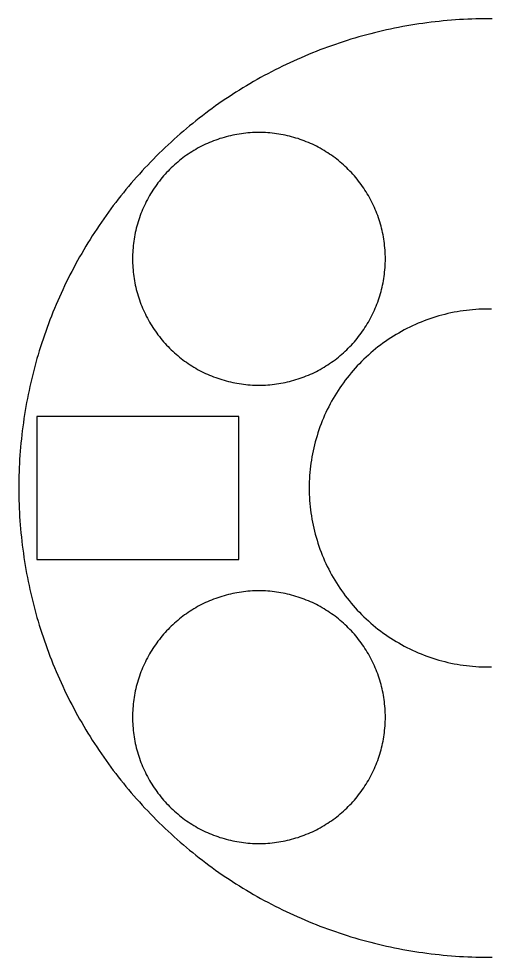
# Model space of a CAD drawing. Header units: millimetres. Extents: x -400 to 400, y -400 to 400.
# Drawn here: x -400 to 0, y -400 to 400 of the extents above; entities that cross this region are included whole.
import ezdxf

# ---------------------------------------------------------------- set-up
doc = ezdxf.new("R2010")
doc.units = ezdxf.units.MM

msp = doc.modelspace()

# ---------------------------------------------------------------- linework, layer by layer
at = {"layer": 'CORTE'}
for points in [[(3.4871, 399.5848), (0, 399.6), (-3.4871, 399.5848), (-6.974, 399.5391), (-10.4603, 399.4631), (-13.9458, 399.3566), (-17.4303, 399.2197), (-20.9134, 399.0524), (-24.395, 398.8547), (-27.8747, 398.6266), (-31.3523, 398.3682), (-34.8274, 398.0794), (-38.3, 397.7603), (-41.7696, 397.4109), (-45.236, 397.0313), (-48.699, 396.6214), (-52.1583, 396.1814), (-55.6136, 395.7111), (-59.0646, 395.2107), (-62.5112, 394.6803), (-65.953, 394.1197), (-69.3898, 393.5292), (-72.8213, 392.9087), (-76.2473, 392.2582), (-79.6674, 391.5779), (-83.0815, 390.8678), (-86.4893, 390.1279), (-89.8904, 389.3583), (-93.2848, 388.559), (-96.672, 387.7302), (-100.0518, 386.8718), (-103.4241, 385.984), (-106.7885, 385.0667), (-110.1447, 384.1202), (-113.4925, 383.1444), (-116.8317, 382.1394), (-120.162, 381.1053), (-123.4832, 380.0422), (-126.7949, 378.9501), (-130.097, 377.8292), (-133.3892, 376.6795), (-136.6712, 375.5012), (-139.9429, 374.2942), (-143.2038, 373.0587), (-146.4539, 371.7949), (-149.6928, 370.5027), (-152.9203, 369.1823), (-156.1362, 367.8337), (-159.3401, 366.4572), (-162.532, 365.0528), (-165.7114, 363.6205), (-168.8783, 362.1606), (-172.0322, 360.6731), (-175.1731, 359.1581), (-178.3006, 357.6158), (-181.4146, 356.0462), (-184.5147, 354.4495), (-187.6008, 352.8259), (-190.6726, 351.1753), (-193.7299, 349.498), (-196.7725, 347.7941), (-199.8, 346.0638), (-202.8123, 344.307), (-205.8092, 342.5241), (-208.7904, 340.715), (-211.7557, 338.88), (-214.7049, 337.0192), (-217.6378, 335.1328), (-220.554, 333.2208), (-223.4535, 331.2834), (-226.3359, 329.3208), (-229.2011, 327.3332), (-232.0489, 325.3206), (-234.879, 323.2832), (-237.6912, 321.2212), (-240.4853, 319.1347), (-243.2611, 317.024), (-246.0183, 314.8891), (-248.7568, 312.7302), (-251.4764, 310.5475), (-254.1769, 308.3412), (-256.8579, 306.1114), (-259.5194, 303.8582), (-262.1612, 301.5819), (-264.783, 299.2827), (-267.3846, 296.9607), (-269.9658, 294.616), (-272.5265, 292.2489), (-275.0665, 289.8596), (-277.5855, 287.4482), (-280.0833, 285.0149), (-282.5599, 282.5599), (-285.0149, 280.0833), (-287.4482, 277.5855), (-289.8596, 275.0665), (-292.2489, 272.5265), (-294.616, 269.9658), (-296.9607, 267.3846), (-299.2827, 264.783), (-301.5819, 262.1612), (-303.8582, 259.5194), (-306.1114, 256.8579), (-308.3412, 254.1769), (-310.5475, 251.4764), (-312.7302, 248.7568), (-314.8891, 246.0183), (-317.024, 243.2611), (-319.1347, 240.4853), (-321.2212, 237.6912), (-323.2832, 234.879), (-325.3206, 232.0489), (-327.3332, 229.2011), (-329.3208, 226.3359), (-331.2834, 223.4535), (-333.2208, 220.554), (-335.1328, 217.6378), (-337.0192, 214.7049), (-338.88, 211.7557), (-340.715, 208.7904), (-342.5241, 205.8092), (-344.307, 202.8123), (-346.0638, 199.8), (-347.7941, 196.7725), (-349.498, 193.7299), (-351.1753, 190.6726), (-352.8259, 187.6008), (-354.4495, 184.5147), (-356.0462, 181.4146), (-357.6158, 178.3006), (-359.1581, 175.1731), (-360.6731, 172.0322), (-362.1606, 168.8783), (-363.6205, 165.7114), (-365.0528, 162.532), (-366.4572, 159.3401), (-367.8337, 156.1362), (-369.1823, 152.9203), (-370.5027, 149.6928), (-371.7949, 146.4539), (-373.0587, 143.2038), (-374.2942, 139.9429), (-375.5012, 136.6712), (-376.6795, 133.3892), (-377.8292, 130.097), (-378.9501, 126.7949), (-380.0422, 123.4832), (-381.1053, 120.162), (-382.1394, 116.8317), (-383.1444, 113.4925), (-384.1202, 110.1447), (-385.0667, 106.7885), (-385.984, 103.4241), (-386.8718, 100.0518), (-387.7302, 96.672), (-388.559, 93.2848), (-389.3583, 89.8904), (-390.1279, 86.4893), (-390.8678, 83.0815), (-391.5779, 79.6674), (-392.2582, 76.2473), (-392.9087, 72.8213), (-393.5292, 69.3898), (-394.1197, 65.953), (-394.6803, 62.5112), (-395.2107, 59.0646), (-395.7111, 55.6136), (-396.1814, 52.1583), (-396.6214, 48.699), (-397.0313, 45.236), (-397.4109, 41.7696), (-397.7603, 38.3), (-398.0794, 34.8274), (-398.3682, 31.3523), (-398.6266, 27.8747), (-398.8547, 24.395), (-399.0524, 20.9134), (-399.2197, 17.4303), (-399.3566, 13.9458), (-399.4631, 10.4603), (-399.5391, 6.974), (-399.5848, 3.4871), (-399.6, 0), (-399.5848, -3.4871), (-399.5391, -6.974), (-399.4631, -10.4603), (-399.3566, -13.9458), (-399.2197, -17.4303), (-399.0524, -20.9134), (-398.8547, -24.395), (-398.6266, -27.8747), (-398.3682, -31.3523), (-398.0794, -34.8274), (-397.7603, -38.3), (-397.4109, -41.7696), (-397.0313, -45.236), (-396.6214, -48.699), (-396.1814, -52.1583), (-395.7111, -55.6136), (-395.2107, -59.0646), (-394.6803, -62.5112), (-394.1197, -65.953), (-393.5292, -69.3898), (-392.9087, -72.8213), (-392.2582, -76.2473), (-391.5779, -79.6674), (-390.8678, -83.0815), (-390.1279, -86.4893), (-389.3583, -89.8904), (-388.559, -93.2848), (-387.7302, -96.672), (-386.8718, -100.0518), (-385.984, -103.4241), (-385.0667, -106.7885), (-384.1202, -110.1447), (-383.1444, -113.4925), (-382.1394, -116.8317), (-381.1053, -120.162), (-380.0422, -123.4832), (-378.9501, -126.7949), (-377.8292, -130.097), (-376.6795, -133.3892), (-375.5012, -136.6712), (-374.2942, -139.9429), (-373.0587, -143.2038), (-371.7949, -146.4539), (-370.5027, -149.6928), (-369.1823, -152.9203), (-367.8337, -156.1362), (-366.4572, -159.3401), (-365.0528, -162.532), (-363.6205, -165.7114), (-362.1606, -168.8783), (-360.6731, -172.0322), (-359.1581, -175.1731), (-357.6158, -178.3006), (-356.0462, -181.4146), (-354.4495, -184.5147), (-352.8259, -187.6008), (-351.1753, -190.6726), (-349.498, -193.7299), (-347.7941, -196.7725), (-346.0638, -199.8), (-344.307, -202.8123), (-342.5241, -205.8092), (-340.715, -208.7904), (-338.88, -211.7557), (-337.0192, -214.7049), (-335.1328, -217.6378), (-333.2208, -220.554), (-331.2834, -223.4535), (-329.3208, -226.3359), (-327.3332, -229.2011), (-325.3206, -232.0489), (-323.2832, -234.879), (-321.2212, -237.6912), (-319.1347, -240.4853), (-317.024, -243.2611), (-314.8891, -246.0183), (-312.7302, -248.7568), (-310.5475, -251.4764), (-308.3412, -254.1769), (-306.1114, -256.8579), (-303.8582, -259.5194), (-301.5819, -262.1612), (-299.2827, -264.783), (-296.9607, -267.3846), (-294.616, -269.9658), (-292.2489, -272.5265), (-289.8596, -275.0665), (-287.4482, -277.5855), (-285.0149, -280.0833), (-282.5599, -282.5599), (-280.0833, -285.0149), (-277.5855, -287.4482), (-275.0665, -289.8596), (-272.5265, -292.2489), (-269.9658, -294.616), (-267.3846, -296.9607), (-264.783, -299.2827), (-262.1612, -301.5819), (-259.5194, -303.8582), (-256.8579, -306.1114), (-254.1769, -308.3412), (-251.4764, -310.5475), (-248.7568, -312.7302), (-246.0183, -314.8891), (-243.2611, -317.024), (-240.4853, -319.1347), (-237.6912, -321.2212), (-234.879, -323.2832), (-232.0489, -325.3206), (-229.2011, -327.3332), (-226.3359, -329.3208), (-223.4535, -331.2834), (-220.554, -333.2208), (-217.6378, -335.1328), (-214.7049, -337.0192), (-211.7557, -338.88), (-208.7904, -340.715), (-205.8092, -342.5241), (-202.8123, -344.307), (-199.8, -346.0638), (-196.7725, -347.7941), (-193.7299, -349.498), (-190.6726, -351.1753), (-187.6008, -352.8259), (-184.5147, -354.4495), (-181.4146, -356.0462), (-178.3006, -357.6158), (-175.1731, -359.1581), (-172.0322, -360.6731), (-168.8783, -362.1606), (-165.7114, -363.6205), (-162.532, -365.0528), (-159.3401, -366.4572), (-156.1362, -367.8337), (-152.9203, -369.1823), (-149.6928, -370.5027), (-146.4539, -371.7949), (-143.2038, -373.0587), (-139.9429, -374.2942), (-136.6712, -375.5012), (-133.3892, -376.6795), (-130.097, -377.8292), (-126.7949, -378.9501), (-123.4832, -380.0422), (-120.162, -381.1053), (-116.8317, -382.1394), (-113.4925, -383.1444), (-110.1447, -384.1202), (-106.7885, -385.0667), (-103.4241, -385.984), (-100.0518, -386.8718), (-96.672, -387.7302), (-93.2848, -388.559), (-89.8904, -389.3583), (-86.4893, -390.1279), (-83.0815, -390.8678), (-79.6674, -391.5779), (-76.2473, -392.2582), (-72.8213, -392.9087), (-69.3898, -393.5292), (-65.953, -394.1197), (-62.5112, -394.6803), (-59.0646, -395.2107), (-55.6136, -395.7111), (-52.1583, -396.1814), (-48.699, -396.6214), (-45.236, -397.0313), (-41.7696, -397.4109), (-38.3, -397.7603), (-34.8274, -398.0794), (-31.3523, -398.3682), (-27.8747, -398.6266), (-24.395, -398.8547), (-20.9134, -399.0524), (-17.4303, -399.2197), (-13.9458, -399.3566), (-10.4603, -399.4631), (-6.974, -399.5391), (-3.4871, -399.5848), (0, -399.6), (3.4871, -399.5848)], [(2.6597, 152.3768), (0, 152.4), (-2.6597, 152.3768), (-5.3187, 152.3072), (-7.976, 152.1911), (-10.6309, 152.0288), (-13.2825, 151.8201), (-15.9301, 151.5651), (-18.5729, 151.264), (-21.21, 150.9169), (-23.8406, 150.5237), (-26.464, 150.0847), (-29.0793, 149.6), (-31.6857, 149.0697), (-34.2825, 148.494), (-36.8689, 147.8731), (-39.444, 147.2071), (-42.0071, 146.4963), (-44.5574, 145.7408), (-47.0942, 144.941), (-49.6166, 144.097), (-52.1239, 143.2092), (-54.6153, 142.2777), (-57.09, 141.3028), (-59.5474, 140.2849), (-61.9867, 139.2243), (-64.407, 138.1213), (-66.8078, 136.9762), (-69.1882, 135.7894), (-71.5475, 134.5612), (-73.885, 133.292), (-76.2, 131.9823), (-78.4918, 130.6323), (-80.7597, 129.2425), (-83.003, 127.8134), (-85.221, 126.3453), (-87.413, 124.8388), (-89.5785, 123.2942), (-91.7166, 121.7121), (-93.8268, 120.0928), (-95.9084, 118.437), (-97.9608, 116.7452), (-99.9834, 115.0177), (-101.9755, 113.2553), (-103.9366, 111.4583), (-105.8659, 109.6274), (-107.7631, 107.7631), (-109.6274, 105.8659), (-111.4583, 103.9366), (-113.2553, 101.9755), (-115.0177, 99.9834), (-116.7452, 97.9608), (-118.437, 95.9084), (-120.0928, 93.8268), (-121.7121, 91.7166), (-123.2942, 89.5785), (-124.8388, 87.413), (-126.3453, 85.221), (-127.8134, 83.003), (-129.2425, 80.7597), (-130.6323, 78.4918), (-131.9823, 76.2), (-133.292, 73.885), (-134.5612, 71.5475), (-135.7894, 69.1882), (-136.9762, 66.8078), (-138.1213, 64.407), (-139.2243, 61.9867), (-140.2849, 59.5474), (-141.3028, 57.09), (-142.2777, 54.6153), (-143.2092, 52.1239), (-144.097, 49.6166), (-144.941, 47.0942), (-145.7408, 44.5574), (-146.4963, 42.0071), (-147.2071, 39.444), (-147.8731, 36.8689), (-148.494, 34.2825), (-149.0697, 31.6857), (-149.6, 29.0793), (-150.0847, 26.464), (-150.5237, 23.8406), (-150.9169, 21.21), (-151.264, 18.5729), (-151.5651, 15.9301), (-151.8201, 13.2825), (-152.0288, 10.6309), (-152.1911, 7.976), (-152.3072, 5.3187), (-152.3768, 2.6597), (-152.4, 0), (-152.3768, -2.6597), (-152.3072, -5.3187), (-152.1911, -7.976), (-152.0288, -10.6309), (-151.8201, -13.2825), (-151.5651, -15.9301), (-151.264, -18.5729), (-150.9169, -21.21), (-150.5237, -23.8406), (-150.0847, -26.464), (-149.6, -29.0793), (-149.0697, -31.6857), (-148.494, -34.2825), (-147.8731, -36.8689), (-147.2071, -39.444), (-146.4963, -42.0071), (-145.7408, -44.5574), (-144.941, -47.0942), (-144.097, -49.6166), (-143.2092, -52.1239), (-142.2777, -54.6153), (-141.3028, -57.09), (-140.2849, -59.5474), (-139.2243, -61.9867), (-138.1213, -64.407), (-136.9762, -66.8078), (-135.7894, -69.1882), (-134.5612, -71.5475), (-133.292, -73.885), (-131.9823, -76.2), (-130.6323, -78.4918), (-129.2425, -80.7597), (-127.8134, -83.003), (-126.3453, -85.221), (-124.8388, -87.413), (-123.2942, -89.5785), (-121.7121, -91.7166), (-120.0928, -93.8268), (-118.437, -95.9084), (-116.7452, -97.9608), (-115.0177, -99.9834), (-113.2553, -101.9755), (-111.4583, -103.9366), (-109.6274, -105.8659), (-107.7631, -107.7631), (-105.8659, -109.6274), (-103.9366, -111.4583), (-101.9755, -113.2553), (-99.9834, -115.0177), (-97.9608, -116.7452), (-95.9084, -118.437), (-93.8268, -120.0928), (-91.7166, -121.7121), (-89.5785, -123.2942), (-87.413, -124.8388), (-85.221, -126.3453), (-83.003, -127.8134), (-80.7597, -129.2425), (-78.4918, -130.6323), (-76.2, -131.9823), (-73.885, -133.292), (-71.5475, -134.5612), (-69.1882, -135.7894), (-66.8078, -136.9762), (-64.407, -138.1213), (-61.9867, -139.2243), (-59.5474, -140.2849), (-57.09, -141.3028), (-54.6153, -142.2777), (-52.1239, -143.2092), (-49.6166, -144.097), (-47.0942, -144.941), (-44.5574, -145.7408), (-42.0071, -146.4963), (-39.444, -147.2071), (-36.8689, -147.8731), (-34.2825, -148.494), (-31.6857, -149.0697), (-29.0793, -149.6), (-26.464, -150.0847), (-23.8406, -150.5237), (-21.21, -150.9169), (-18.5729, -151.264), (-15.9301, -151.5651), (-13.2825, -151.8201), (-10.6309, -152.0288), (-7.976, -152.1911), (-5.3187, -152.3072), (-2.6597, -152.3768), (0, -152.4), (2.6597, -152.3768)]]:
    msp.add_lwpolyline(points, dxfattribs=at)
for points in [[(-87.5615, 195.1615), (-87.5779, 197.0394), (-87.627, 198.9167), (-87.7089, 200.7928), (-87.8236, 202.6673), (-87.9709, 204.5394), (-88.1509, 206.4087), (-88.3635, 208.2746), (-88.6086, 210.1365), (-88.8862, 211.9938), (-89.1962, 213.846), (-89.5384, 215.6925), (-89.9128, 217.5328), (-90.3193, 219.3662), (-90.7577, 221.1923), (-91.2279, 223.0104), (-91.7297, 224.8201), (-92.2631, 226.6207), (-92.8278, 228.4117), (-93.4237, 230.1926), (-94.0505, 231.9628), (-94.7082, 233.7219), (-95.3965, 235.4691), (-96.1151, 237.2041), (-96.864, 238.9263), (-97.6428, 240.6352), (-98.4512, 242.3302), (-99.2892, 244.0108), (-100.1563, 245.6766), (-101.0524, 247.327), (-101.9771, 248.9615), (-102.9303, 250.5796), (-103.9115, 252.1808), (-104.9205, 253.7646), (-105.957, 255.3306), (-107.0207, 256.8783), (-108.1112, 258.4072), (-109.2283, 259.9168), (-110.3715, 261.4066), (-111.5406, 262.8763), (-112.7351, 264.3254), (-113.9547, 265.7534), (-115.1991, 267.1599), (-116.4678, 268.5445), (-117.7605, 269.9067), (-119.0768, 271.2462), (-120.4162, 272.5624), (-121.7784, 273.8551), (-123.163, 275.1239), (-124.5695, 276.3682), (-125.9975, 277.5879), (-127.4466, 278.7824), (-128.9163, 279.9514), (-130.4062, 281.0947), (-131.9158, 282.2117), (-133.4446, 283.3022), (-134.9923, 284.3659), (-136.5583, 285.4024), (-138.1422, 286.4114), (-139.7434, 287.3927), (-141.3615, 288.3458), (-142.996, 289.2706), (-144.6463, 290.1666), (-146.3121, 291.0338), (-147.9927, 291.8717), (-149.6877, 292.6802), (-151.3966, 293.459), (-153.1188, 294.2078), (-154.8538, 294.9265), (-156.6011, 295.6147), (-158.3601, 296.2724), (-160.1303, 296.8993), (-161.9112, 297.4952), (-163.7023, 298.0599), (-165.5029, 298.5932), (-167.3125, 299.0951), (-169.1307, 299.5653), (-170.9567, 300.0037), (-172.7902, 300.4102), (-174.6304, 300.7846), (-176.4769, 301.1268), (-178.3291, 301.4367), (-180.1864, 301.7143), (-182.0483, 301.9594), (-183.9142, 302.172), (-185.7835, 302.352), (-187.6557, 302.4994), (-189.5301, 302.614), (-191.4063, 302.6959), (-193.2836, 302.7451), (-195.1615, 302.7615), (-197.0394, 302.7451), (-198.9167, 302.6959), (-200.7928, 302.614), (-202.6673, 302.4994), (-204.5394, 302.352), (-206.4087, 302.172), (-208.2746, 301.9594), (-210.1365, 301.7143), (-211.9938, 301.4367), (-213.846, 301.1268), (-215.6925, 300.7846), (-217.5328, 300.4102), (-219.3662, 300.0037), (-221.1923, 299.5653), (-223.0104, 299.0951), (-224.8201, 298.5932), (-226.6207, 298.0599), (-228.4117, 297.4952), (-230.1926, 296.8993), (-231.9628, 296.2724), (-233.7219, 295.6147), (-235.4691, 294.9265), (-237.2041, 294.2078), (-238.9263, 293.459), (-240.6352, 292.6802), (-242.3302, 291.8717), (-244.0108, 291.0338), (-245.6766, 290.1666), (-247.327, 289.2706), (-248.9615, 288.3458), (-250.5796, 287.3927), (-252.1808, 286.4114), (-253.7646, 285.4024), (-255.3306, 284.3659), (-256.8783, 283.3022), (-258.4072, 282.2117), (-259.9168, 281.0947), (-261.4066, 279.9514), (-262.8763, 278.7824), (-264.3254, 277.5879), (-265.7534, 276.3682), (-267.1599, 275.1239), (-268.5445, 273.8551), (-269.9067, 272.5624), (-271.2462, 271.2462), (-272.5624, 269.9067), (-273.8551, 268.5445), (-275.1239, 267.1599), (-276.3682, 265.7534), (-277.5879, 264.3254), (-278.7824, 262.8763), (-279.9514, 261.4066), (-281.0947, 259.9168), (-282.2117, 258.4072), (-283.3022, 256.8783), (-284.3659, 255.3306), (-285.4024, 253.7646), (-286.4114, 252.1808), (-287.3927, 250.5796), (-288.3458, 248.9615), (-289.2706, 247.327), (-290.1666, 245.6766), (-291.0338, 244.0108), (-291.8717, 242.3302), (-292.6802, 240.6352), (-293.459, 238.9263), (-294.2078, 237.2041), (-294.9265, 235.4691), (-295.6147, 233.7219), (-296.2724, 231.9628), (-296.8993, 230.1926), (-297.4952, 228.4117), (-298.0599, 226.6207), (-298.5932, 224.8201), (-299.0951, 223.0104), (-299.5653, 221.1923), (-300.0037, 219.3662), (-300.4102, 217.5328), (-300.7846, 215.6925), (-301.1268, 213.846), (-301.4367, 211.9938), (-301.7143, 210.1365), (-301.9594, 208.2746), (-302.172, 206.4087), (-302.352, 204.5394), (-302.4994, 202.6673), (-302.614, 200.7928), (-302.6959, 198.9167), (-302.7451, 197.0394), (-302.7615, 195.1615), (-302.7451, 193.2836), (-302.6959, 191.4063), (-302.614, 189.5301), (-302.4994, 187.6557), (-302.352, 185.7835), (-302.172, 183.9142), (-301.9594, 182.0483), (-301.7143, 180.1864), (-301.4367, 178.3291), (-301.1268, 176.4769), (-300.7846, 174.6304), (-300.4102, 172.7902), (-300.0037, 170.9567), (-299.5653, 169.1307), (-299.0951, 167.3125), (-298.5932, 165.5029), (-298.0599, 163.7023), (-297.4952, 161.9112), (-296.8993, 160.1303), (-296.2724, 158.3601), (-295.6147, 156.6011), (-294.9265, 154.8538), (-294.2078, 153.1188), (-293.459, 151.3966), (-292.6802, 149.6877), (-291.8717, 147.9927), (-291.0338, 146.3121), (-290.1666, 144.6463), (-289.2706, 142.996), (-288.3458, 141.3615), (-287.3927, 139.7434), (-286.4114, 138.1422), (-285.4024, 136.5583), (-284.3659, 134.9923), (-283.3022, 133.4446), (-282.2117, 131.9158), (-281.0947, 130.4062), (-279.9514, 128.9163), (-278.7824, 127.4466), (-277.5879, 125.9975), (-276.3682, 124.5695), (-275.1239, 123.163), (-273.8551, 121.7784), (-272.5624, 120.4162), (-271.2462, 119.0768), (-269.9067, 117.7605), (-268.5445, 116.4678), (-267.1599, 115.1991), (-265.7534, 113.9547), (-264.3254, 112.7351), (-262.8763, 111.5406), (-261.4066, 110.3715), (-259.9168, 109.2283), (-258.4072, 108.1112), (-256.8783, 107.0207), (-255.3306, 105.957), (-253.7646, 104.9205), (-252.1808, 103.9115), (-250.5796, 102.9303), (-248.9615, 101.9771), (-247.327, 101.0524), (-245.6766, 100.1563), (-244.0108, 99.2892), (-242.3302, 98.4512), (-240.6352, 97.6428), (-238.9263, 96.864), (-237.2041, 96.1151), (-235.4691, 95.3965), (-233.7219, 94.7082), (-231.9628, 94.0505), (-230.1926, 93.4237), (-228.4117, 92.8278), (-226.6207, 92.2631), (-224.8201, 91.7297), (-223.0104, 91.2279), (-221.1923, 90.7577), (-219.3662, 90.3193), (-217.5328, 89.9128), (-215.6925, 89.5384), (-213.846, 89.1962), (-211.9938, 88.8862), (-210.1365, 88.6086), (-208.2746, 88.3635), (-206.4087, 88.1509), (-204.5394, 87.9709), (-202.6673, 87.8236), (-200.7928, 87.7089), (-198.9167, 87.627), (-197.0394, 87.5779), (-195.1615, 87.5615), (-193.2836, 87.5779), (-191.4063, 87.627), (-189.5301, 87.7089), (-187.6557, 87.8236), (-185.7835, 87.9709), (-183.9142, 88.1509), (-182.0483, 88.3635), (-180.1864, 88.6086), (-178.3291, 88.8862), (-176.4769, 89.1962), (-174.6304, 89.5384), (-172.7902, 89.9128), (-170.9567, 90.3193), (-169.1307, 90.7577), (-167.3125, 91.2279), (-165.5029, 91.7297), (-163.7023, 92.2631), (-161.9112, 92.8278), (-160.1303, 93.4237), (-158.3601, 94.0505), (-156.6011, 94.7082), (-154.8538, 95.3965), (-153.1188, 96.1151), (-151.3966, 96.864), (-149.6877, 97.6428), (-147.9927, 98.4512), (-146.3121, 99.2892), (-144.6463, 100.1563), (-142.996, 101.0524), (-141.3615, 101.9771), (-139.7434, 102.9303), (-138.1422, 103.9115), (-136.5583, 104.9205), (-134.9923, 105.957), (-133.4446, 107.0207), (-131.9158, 108.1112), (-130.4062, 109.2283), (-128.9163, 110.3715), (-127.4466, 111.5406), (-125.9975, 112.7351), (-124.5695, 113.9547), (-123.163, 115.1991), (-121.7784, 116.4678), (-120.4162, 117.7605), (-119.0768, 119.0768), (-117.7605, 120.4162), (-116.4678, 121.7784), (-115.1991, 123.163), (-113.9547, 124.5695), (-112.7351, 125.9975), (-111.5406, 127.4466), (-110.3715, 128.9163), (-109.2283, 130.4062), (-108.1112, 131.9158), (-107.0207, 133.4446), (-105.957, 134.9923), (-104.9205, 136.5583), (-103.9115, 138.1422), (-102.9303, 139.7434), (-101.9771, 141.3615), (-101.0524, 142.996), (-100.1563, 144.6463), (-99.2892, 146.3121), (-98.4512, 147.9927), (-97.6428, 149.6877), (-96.864, 151.3966), (-96.1151, 153.1188), (-95.3965, 154.8538), (-94.7082, 156.6011), (-94.0505, 158.3601), (-93.4237, 160.1303), (-92.8278, 161.9112), (-92.2631, 163.7023), (-91.7297, 165.5029), (-91.2279, 167.3125), (-90.7577, 169.1307), (-90.3193, 170.9567), (-89.9128, 172.7902), (-89.5384, 174.6304), (-89.1962, 176.4769), (-88.8862, 178.3291), (-88.6086, 180.1864), (-88.3635, 182.0483), (-88.1509, 183.9142), (-87.9709, 185.7835), (-87.8236, 187.6557), (-87.7089, 189.5301), (-87.627, 191.4063), (-87.5779, 193.2836)], [(-212.3505, 61), (-384.3505, 61), (-384.3505, -61), (-212.3505, -61)], [(-87.5615, -195.1615), (-87.5779, -193.2836), (-87.627, -191.4063), (-87.7089, -189.5301), (-87.8236, -187.6557), (-87.9709, -185.7835), (-88.1509, -183.9142), (-88.3635, -182.0483), (-88.6086, -180.1864), (-88.8862, -178.3291), (-89.1962, -176.4769), (-89.5384, -174.6304), (-89.9128, -172.7902), (-90.3193, -170.9567), (-90.7577, -169.1307), (-91.2279, -167.3125), (-91.7297, -165.5029), (-92.2631, -163.7023), (-92.8278, -161.9112), (-93.4237, -160.1303), (-94.0505, -158.3601), (-94.7082, -156.6011), (-95.3965, -154.8538), (-96.1151, -153.1188), (-96.864, -151.3966), (-97.6428, -149.6877), (-98.4512, -147.9927), (-99.2892, -146.3121), (-100.1563, -144.6463), (-101.0524, -142.996), (-101.9771, -141.3615), (-102.9303, -139.7434), (-103.9115, -138.1422), (-104.9205, -136.5583), (-105.957, -134.9923), (-107.0207, -133.4446), (-108.1112, -131.9158), (-109.2283, -130.4062), (-110.3715, -128.9163), (-111.5406, -127.4466), (-112.7351, -125.9975), (-113.9547, -124.5695), (-115.1991, -123.163), (-116.4678, -121.7784), (-117.7605, -120.4162), (-119.0768, -119.0768), (-120.4162, -117.7605), (-121.7784, -116.4678), (-123.163, -115.1991), (-124.5695, -113.9547), (-125.9975, -112.7351), (-127.4466, -111.5406), (-128.9163, -110.3715), (-130.4062, -109.2283), (-131.9158, -108.1112), (-133.4446, -107.0207), (-134.9923, -105.957), (-136.5583, -104.9205), (-138.1422, -103.9115), (-139.7434, -102.9303), (-141.3615, -101.9771), (-142.996, -101.0524), (-144.6463, -100.1563), (-146.3121, -99.2892), (-147.9927, -98.4512), (-149.6877, -97.6428), (-151.3966, -96.864), (-153.1188, -96.1151), (-154.8538, -95.3965), (-156.6011, -94.7082), (-158.3601, -94.0505), (-160.1303, -93.4237), (-161.9112, -92.8278), (-163.7023, -92.2631), (-165.5029, -91.7297), (-167.3125, -91.2279), (-169.1307, -90.7577), (-170.9567, -90.3193), (-172.7902, -89.9128), (-174.6304, -89.5384), (-176.4769, -89.1962), (-178.3291, -88.8862), (-180.1864, -88.6086), (-182.0483, -88.3635), (-183.9142, -88.1509), (-185.7835, -87.9709), (-187.6557, -87.8236), (-189.5301, -87.7089), (-191.4063, -87.627), (-193.2836, -87.5779), (-195.1615, -87.5615), (-197.0394, -87.5779), (-198.9167, -87.627), (-200.7928, -87.7089), (-202.6673, -87.8236), (-204.5394, -87.9709), (-206.4087, -88.1509), (-208.2746, -88.3635), (-210.1365, -88.6086), (-211.9938, -88.8862), (-213.846, -89.1962), (-215.6925, -89.5384), (-217.5328, -89.9128), (-219.3662, -90.3193), (-221.1923, -90.7577), (-223.0104, -91.2279), (-224.8201, -91.7297), (-226.6207, -92.2631), (-228.4117, -92.8278), (-230.1926, -93.4237), (-231.9628, -94.0505), (-233.7219, -94.7082), (-235.4691, -95.3965), (-237.2041, -96.1151), (-238.9263, -96.864), (-240.6352, -97.6428), (-242.3302, -98.4512), (-244.0108, -99.2892), (-245.6766, -100.1563), (-247.327, -101.0524), (-248.9615, -101.9771), (-250.5796, -102.9303), (-252.1808, -103.9115), (-253.7646, -104.9205), (-255.3306, -105.957), (-256.8783, -107.0207), (-258.4072, -108.1112), (-259.9168, -109.2283), (-261.4066, -110.3715), (-262.8763, -111.5406), (-264.3254, -112.7351), (-265.7534, -113.9547), (-267.1599, -115.1991), (-268.5445, -116.4678), (-269.9067, -117.7605), (-271.2462, -119.0768), (-272.5624, -120.4162), (-273.8551, -121.7784), (-275.1239, -123.163), (-276.3682, -124.5695), (-277.5879, -125.9975), (-278.7824, -127.4466), (-279.9514, -128.9163), (-281.0947, -130.4062), (-282.2117, -131.9158), (-283.3022, -133.4446), (-284.3659, -134.9923), (-285.4024, -136.5583), (-286.4114, -138.1422), (-287.3927, -139.7434), (-288.3458, -141.3615), (-289.2706, -142.996), (-290.1666, -144.6463), (-291.0338, -146.3121), (-291.8717, -147.9927), (-292.6802, -149.6877), (-293.459, -151.3966), (-294.2078, -153.1188), (-294.9265, -154.8538), (-295.6147, -156.6011), (-296.2724, -158.3601), (-296.8993, -160.1303), (-297.4952, -161.9112), (-298.0599, -163.7023), (-298.5932, -165.5029), (-299.0951, -167.3125), (-299.5653, -169.1307), (-300.0037, -170.9567), (-300.4102, -172.7902), (-300.7846, -174.6304), (-301.1268, -176.4769), (-301.4367, -178.3291), (-301.7143, -180.1864), (-301.9594, -182.0483), (-302.172, -183.9142), (-302.352, -185.7835), (-302.4994, -187.6557), (-302.614, -189.5301), (-302.6959, -191.4063), (-302.7451, -193.2836), (-302.7615, -195.1615), (-302.7451, -197.0394), (-302.6959, -198.9167), (-302.614, -200.7928), (-302.4994, -202.6673), (-302.352, -204.5394), (-302.172, -206.4087), (-301.9594, -208.2746), (-301.7143, -210.1365), (-301.4367, -211.9938), (-301.1268, -213.846), (-300.7846, -215.6925), (-300.4102, -217.5328), (-300.0037, -219.3662), (-299.5653, -221.1923), (-299.0951, -223.0104), (-298.5932, -224.8201), (-298.0599, -226.6207), (-297.4952, -228.4117), (-296.8993, -230.1926), (-296.2724, -231.9628), (-295.6147, -233.7219), (-294.9265, -235.4691), (-294.2078, -237.2041), (-293.459, -238.9263), (-292.6802, -240.6352), (-291.8717, -242.3302), (-291.0338, -244.0108), (-290.1666, -245.6766), (-289.2706, -247.327), (-288.3458, -248.9615), (-287.3927, -250.5796), (-286.4114, -252.1808), (-285.4024, -253.7646), (-284.3659, -255.3306), (-283.3022, -256.8783), (-282.2117, -258.4072), (-281.0947, -259.9168), (-279.9514, -261.4066), (-278.7824, -262.8763), (-277.5879, -264.3254), (-276.3682, -265.7534), (-275.1239, -267.1599), (-273.8551, -268.5445), (-272.5624, -269.9067), (-271.2462, -271.2462), (-269.9067, -272.5624), (-268.5445, -273.8551), (-267.1599, -275.1239), (-265.7534, -276.3682), (-264.3254, -277.5879), (-262.8763, -278.7824), (-261.4066, -279.9514), (-259.9168, -281.0947), (-258.4072, -282.2117), (-256.8783, -283.3022), (-255.3306, -284.3659), (-253.7646, -285.4024), (-252.1808, -286.4114), (-250.5796, -287.3927), (-248.9615, -288.3458), (-247.327, -289.2706), (-245.6766, -290.1666), (-244.0108, -291.0338), (-242.3302, -291.8717), (-240.6352, -292.6802), (-238.9263, -293.459), (-237.2041, -294.2078), (-235.4691, -294.9265), (-233.7219, -295.6147), (-231.9628, -296.2724), (-230.1926, -296.8993), (-228.4117, -297.4952), (-226.6207, -298.0599), (-224.8201, -298.5932), (-223.0104, -299.0951), (-221.1923, -299.5653), (-219.3662, -300.0037), (-217.5328, -300.4102), (-215.6925, -300.7846), (-213.846, -301.1268), (-211.9938, -301.4367), (-210.1365, -301.7143), (-208.2746, -301.9594), (-206.4087, -302.172), (-204.5394, -302.352), (-202.6673, -302.4994), (-200.7928, -302.614), (-198.9167, -302.6959), (-197.0394, -302.7451), (-195.1615, -302.7615), (-193.2836, -302.7451), (-191.4063, -302.6959), (-189.5301, -302.614), (-187.6557, -302.4994), (-185.7835, -302.352), (-183.9142, -302.172), (-182.0483, -301.9594), (-180.1864, -301.7143), (-178.3291, -301.4367), (-176.4769, -301.1268), (-174.6304, -300.7846), (-172.7902, -300.4102), (-170.9567, -300.0037), (-169.1307, -299.5653), (-167.3125, -299.0951), (-165.5029, -298.5932), (-163.7023, -298.0599), (-161.9112, -297.4952), (-160.1303, -296.8993), (-158.3601, -296.2724), (-156.6011, -295.6147), (-154.8538, -294.9265), (-153.1188, -294.2078), (-151.3966, -293.459), (-149.6877, -292.6802), (-147.9927, -291.8717), (-146.3121, -291.0338), (-144.6463, -290.1666), (-142.996, -289.2706), (-141.3615, -288.3458), (-139.7434, -287.3927), (-138.1422, -286.4114), (-136.5583, -285.4024), (-134.9923, -284.3659), (-133.4446, -283.3022), (-131.9158, -282.2117), (-130.4062, -281.0947), (-128.9163, -279.9514), (-127.4466, -278.7824), (-125.9975, -277.5879), (-124.5695, -276.3682), (-123.163, -275.1239), (-121.7784, -273.8551), (-120.4162, -272.5624), (-119.0768, -271.2462), (-117.7605, -269.9067), (-116.4678, -268.5445), (-115.1991, -267.1599), (-113.9547, -265.7534), (-112.7351, -264.3254), (-111.5406, -262.8763), (-110.3715, -261.4066), (-109.2283, -259.9168), (-108.1112, -258.4072), (-107.0207, -256.8783), (-105.957, -255.3306), (-104.9205, -253.7646), (-103.9115, -252.1808), (-102.9303, -250.5796), (-101.9771, -248.9615), (-101.0524, -247.327), (-100.1563, -245.6766), (-99.2892, -244.0108), (-98.4512, -242.3302), (-97.6428, -240.6352), (-96.864, -238.9263), (-96.1151, -237.2041), (-95.3965, -235.4691), (-94.7082, -233.7219), (-94.0505, -231.9628), (-93.4237, -230.1926), (-92.8278, -228.4117), (-92.2631, -226.6207), (-91.7297, -224.8201), (-91.2279, -223.0104), (-90.7577, -221.1923), (-90.3193, -219.3662), (-89.9128, -217.5328), (-89.5384, -215.6925), (-89.1962, -213.846), (-88.8862, -211.9938), (-88.6086, -210.1365), (-88.3635, -208.2746), (-88.1509, -206.4087), (-87.9709, -204.5394), (-87.8236, -202.6673), (-87.7089, -200.7928), (-87.627, -198.9167), (-87.5779, -197.0394)]]:
    msp.add_lwpolyline(points, close=True, dxfattribs=at)

doc.saveas('drawing.dxf')
